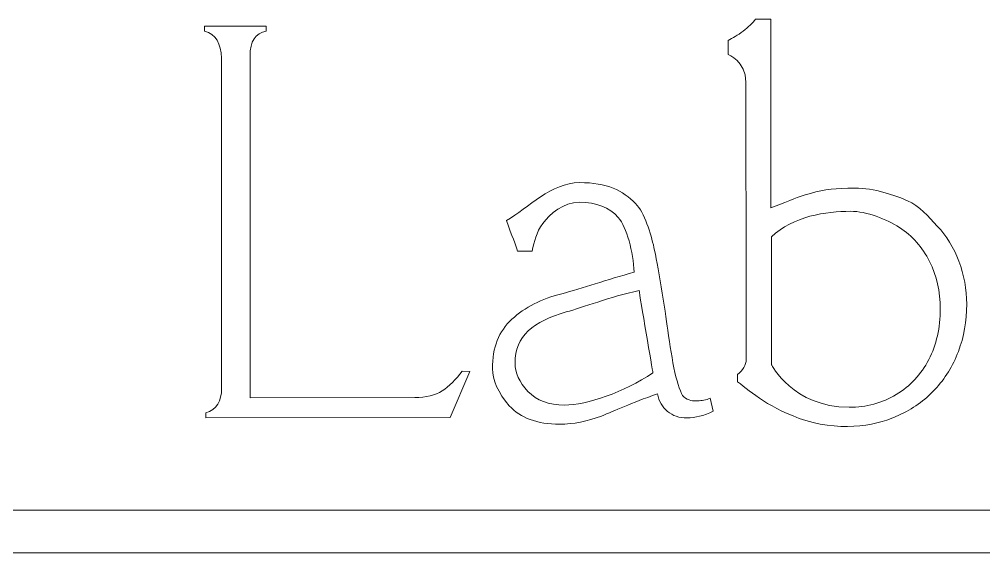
# Model space of a CAD drawing. Header units: inches. Extents: x 1.53 to 7.36, y 2.59 to 4.07.
# Drawn here: x 3.3195 to 3.771, y 3.0397 to 3.2896 of the extents above; entities that cross this region are included whole.
import ezdxf

# ---------------------------------------------------------------- set-up
doc = ezdxf.new("R2010")
doc.units = ezdxf.units.IN
doc.header["$MEASUREMENT"] = 0
doc.layers.add('Outlines & Holes', color=7, linetype='Continuous', lineweight=0)
doc.layers.add('Text', color=7, linetype='Continuous', lineweight=0)

# ---------------------------------------------------------------- blocks, each defined once
blk = doc.blocks.new('Block_10')
at = {"layer": 'Text'}
for points, knots in [([(3.65139, 3.2797), (3.65139, 3.27753), (3.65139, 3.27535), (3.65139, 3.27317), (3.65139, 3.27317), (3.65972, 3.26985), (3.65972, 3.2602), (3.65972, 3.21559), (3.6598, 3.17498), (3.65984, 3.13038), (3.65984, 3.12749), (3.65811, 3.12526), (3.65584, 3.12323), (3.65584, 3.12323), (3.65584, 3.11976), (3.65584, 3.11976), (3.66254, 3.11478), (3.67071, 3.10717), (3.68779, 3.10159), (3.70575, 3.09618), (3.72279, 3.09978), (3.73129, 3.10415), (3.73776, 3.10703), (3.74338, 3.11101), (3.74815, 3.11611), (3.75292, 3.12121), (3.7566, 3.12716), (3.75919, 3.13398), (3.76178, 3.1408), (3.76308, 3.14819), (3.76307, 3.15616), (3.76306, 3.1632), (3.76185, 3.16989), (3.75944, 3.17625), (3.75703, 3.18261), (3.75366, 3.1881), (3.74933, 3.19273), (3.745, 3.19735), (3.74105, 3.20203), (3.73534, 3.2046), (3.72961, 3.20715), (3.72002, 3.21052), (3.71059, 3.21051), (3.70181, 3.2105), (3.69686, 3.20992), (3.68995, 3.20806), (3.68265, 3.2061), (3.68242, 3.20524), (3.67145, 3.20128), (3.67145, 3.20128), (3.67137, 3.2896), (3.67137, 3.2896), (3.669, 3.2896), (3.66664, 3.2896), (3.66427, 3.2896), (3.66281, 3.28792), (3.66088, 3.28597), (3.6584, 3.28406), (3.65585, 3.2821), (3.65342, 3.2807), (3.65139, 3.2797)], [0, 0, 0, 0, 1, 1, 1, 2, 2, 2, 3, 3, 3, 4, 4, 4, 5, 5, 5, 6, 6, 6, 7, 7, 7, 8, 8, 8, 9, 9, 9, 10, 10, 10, 11, 11, 11, 12, 12, 12, 13, 13, 13, 14, 14, 14, 15, 15, 15, 16, 16, 16, 17, 17, 17, 18, 18, 18, 19, 19, 19, 20, 20, 20, 20]), ([(3.67166, 3.12781), (3.67166, 3.12781), (3.68169, 3.10786), (3.70798, 3.10786), (3.71619, 3.10787), (3.72356, 3.10984), (3.7301, 3.1138), (3.73664, 3.11775), (3.74171, 3.12321), (3.74532, 3.13018), (3.74893, 3.13715), (3.75072, 3.14508), (3.75072, 3.15396), (3.75071, 3.16207), (3.74903, 3.16948), (3.74567, 3.17618), (3.74232, 3.18288), (3.73763, 3.18817), (3.73161, 3.19208), (3.72559, 3.19598), (3.71631, 3.19966), (3.70863, 3.19965), (3.69735, 3.19964), (3.68173, 3.19734), (3.67166, 3.18776), (3.67166, 3.18776), (3.67166, 3.12781), (3.67166, 3.12781)], [0, 0, 0, 0, 1, 1, 1, 2, 2, 2, 3, 3, 3, 4, 4, 4, 5, 5, 5, 6, 6, 6, 7, 7, 7, 8, 8, 8, 9, 9, 9, 9])]:
    blk.add_open_spline(points, degree=3, knots=knots, dxfattribs=at)
blk = doc.blocks.new('Block_11')
at = {"layer": 'Text'}
for points, knots in [([(3.58179, 3.21309), (3.56878, 3.21308), (3.55769, 3.20128), (3.54761, 3.1953), (3.55018, 3.18802), (3.55202, 3.18397), (3.5527, 3.1809), (3.5527, 3.1809), (3.5596, 3.18091), (3.5596, 3.18091), (3.56073, 3.18581), (3.56142, 3.1895), (3.56464, 3.194), (3.56778, 3.19839), (3.57448, 3.20392), (3.58156, 3.20393), (3.58991, 3.20394), (3.59574, 3.20138), (3.59991, 3.19675), (3.60409, 3.19212), (3.60677, 3.18062), (3.60745, 3.17113), (3.59458, 3.16767), (3.58296, 3.16346), (3.57348, 3.16105), (3.56401, 3.15862), (3.55622, 3.15464), (3.55013, 3.14908), (3.54404, 3.14352), (3.541, 3.1358), (3.54101, 3.12592), (3.54102, 3.12105), (3.54366, 3.11436), (3.54893, 3.10858), (3.5542, 3.10281), (3.56202, 3.09992), (3.57241, 3.09993), (3.57903, 3.09994), (3.58557, 3.10121), (3.59204, 3.10374), (3.59851, 3.10628), (3.60546, 3.10973), (3.61833, 3.1141), (3.61901, 3.11065), (3.62057, 3.10792), (3.62302, 3.1059), (3.62546, 3.10387), (3.62849, 3.10285), (3.6321, 3.10286), (3.63594, 3.10286), (3.64004, 3.1039), (3.6444, 3.10597), (3.6444, 3.10597), (3.64304, 3.11206), (3.64304, 3.11206), (3.64094, 3.11128), (3.63898, 3.1109), (3.63717, 3.1109), (3.63507, 3.1109), (3.63271, 3.1107), (3.63064, 3.11276), (3.62772, 3.11568), (3.62497, 3.12995), (3.62316, 3.14398), (3.62198, 3.15306), (3.61813, 3.17614), (3.61666, 3.18266), (3.61518, 3.18916), (3.61223, 3.19904), (3.60809, 3.20325), (3.60199, 3.20937), (3.5948, 3.2131), (3.58179, 3.21309)], [0, 0, 0, 0, 1, 1, 1, 2, 2, 2, 3, 3, 3, 4, 4, 4, 5, 5, 5, 6, 6, 6, 7, 7, 7, 8, 8, 8, 9, 9, 9, 10, 10, 10, 11, 11, 11, 12, 12, 12, 13, 13, 13, 14, 14, 14, 15, 15, 15, 16, 16, 16, 17, 17, 17, 18, 18, 18, 19, 19, 19, 20, 20, 20, 21, 21, 21, 22, 22, 22, 23, 23, 23, 24, 24, 24, 24]), ([(3.55781, 3.14363), (3.55368, 3.13987), (3.55161, 3.13485), (3.55162, 3.12857), (3.55162, 3.12402), (3.55364, 3.1196), (3.55767, 3.11531), (3.56169, 3.11103), (3.5674, 3.10889), (3.57477, 3.1089), (3.58538, 3.10891), (3.60248, 3.11486), (3.61617, 3.12398), (3.61602, 3.12497), (3.60999, 3.15968), (3.60976, 3.1626), (3.59587, 3.15943), (3.58329, 3.15464), (3.57558, 3.15249), (3.56787, 3.15034), (3.56194, 3.14738), (3.55781, 3.14363)], [0, 0, 0, 0, 1, 1, 1, 2, 2, 2, 3, 3, 3, 4, 4, 4, 5, 5, 5, 6, 6, 6, 7, 7, 7, 7])]:
    blk.add_open_spline(points, degree=3, knots=knots, dxfattribs=at)
blk = doc.blocks.new('Block_4')
at = {"layer": 'Text'}
blk.add_open_spline([(3.52128, 3.10299), (3.52128, 3.10299), (3.53052, 3.12461), (3.53052, 3.12461), (3.53052, 3.12461), (3.5269, 3.12481), (3.5269, 3.12481), (3.52389, 3.12075), (3.52075, 3.11767), (3.51748, 3.11556), (3.51421, 3.11345), (3.50994, 3.1124), (3.50468, 3.1124), (3.50468, 3.1124), (3.42767, 3.11233), (3.42767, 3.11233), (3.42767, 3.11233), (3.42753, 3.27249), (3.42753, 3.27249), (3.42752, 3.27915), (3.43004, 3.28302), (3.43508, 3.28409), (3.43508, 3.28409), (3.43508, 3.28639), (3.43508, 3.28639), (3.43508, 3.28639), (3.40619, 3.28636), (3.40619, 3.28636), (3.40619, 3.28636), (3.40619, 3.28407), (3.40619, 3.28407), (3.41146, 3.28254), (3.4141, 3.27829), (3.4141, 3.27133), (3.4141, 3.27133), (3.41424, 3.1168), (3.41424, 3.1168), (3.41424, 3.11067), (3.41176, 3.1068), (3.4068, 3.10518), (3.4068, 3.10518), (3.4068, 3.10289), (3.4068, 3.10289), (3.4068, 3.10289), (3.52128, 3.10299), (3.52128, 3.10299)], degree=3, knots=[0, 0, 0, 0, 1, 1, 1, 2, 2, 2, 3, 3, 3, 4, 4, 4, 5, 5, 5, 6, 6, 6, 7, 7, 7, 8, 8, 8, 9, 9, 9, 10, 10, 10, 11, 11, 11, 12, 12, 12, 13, 13, 13, 14, 14, 14, 15, 15, 15, 15], dxfattribs=at)
for name in ['Block_10', 'Block_11']:
    blk.add_blockref(name, (0, 0), dxfattribs=at)

msp = doc.modelspace()

# ---------------------------------------------------------------- linework, layer by layer
at = {"layer": 'Outlines & Holes'}
msp.add_open_spline([(7.00083, 3.03972), (7.00636, 3.03972), (7.01083, 3.0442), (7.01083, 3.04972), (7.01083, 3.05525), (7.00636, 3.05972), (7.00083, 3.05972), (7.00083, 3.05972), (2.78083, 3.05972), (2.78083, 3.05972), (2.77531, 3.05972), (2.77083, 3.05525), (2.77083, 3.04972), (2.77083, 3.0442), (2.77531, 3.03972), (2.78083, 3.03972), (2.78083, 3.03972), (7.00083, 3.03972), (7.00083, 3.03972)], degree=3, knots=[0, 0, 0, 0, 1, 1, 1, 2, 2, 2, 3, 3, 3, 4, 4, 4, 5, 5, 5, 6, 6, 6, 6], dxfattribs=at)

# ---------------------------------------------------------------- block references
at = {"layer": 'Text'}
msp.add_blockref('Block_4', (0, 0), dxfattribs=at)

doc.saveas('drawing.dxf')
